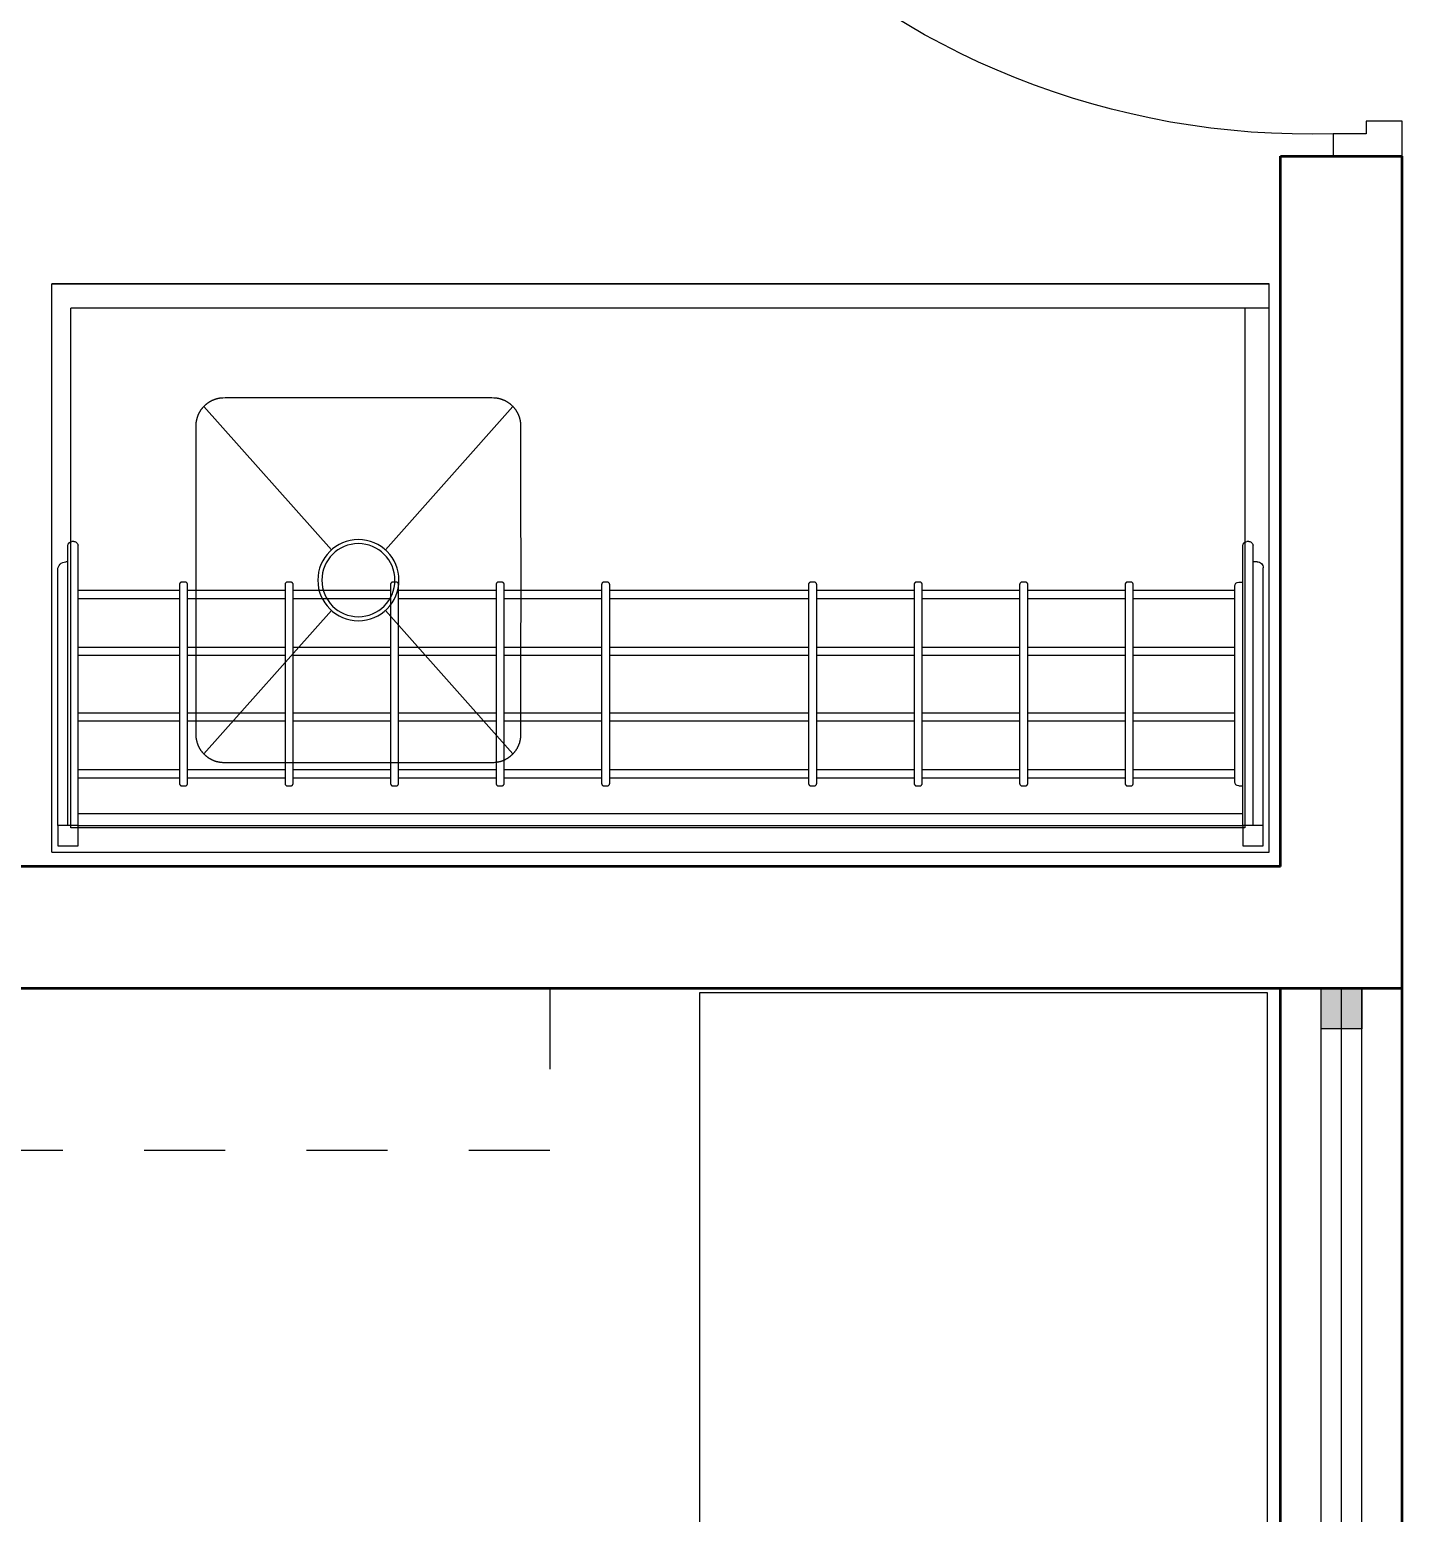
# Model space of a CAD drawing. Header units: millimetres. Extents: x 2523 to 2756, y 378 to 482.
# Drawn here: x 2586.985 to 2588.676, y 449.177 to 451.005 of the extents above; entities that cross this region are included whole.
import ezdxf

# ---------------------------------------------------------------- set-up
doc = ezdxf.new("R2010")
doc.units = ezdxf.units.MM
doc.linetypes.add('HIDDEN5', pattern=[0.07, 0.04, -0.03])
for name, color, linetype in [('CANCEL', 6, 'Continuous'), ('MOBILIARIO', 161, 'Continuous'), ('PUERTAS', 2, 'Continuous')]:
    doc.layers.add(name, color=color, linetype=linetype)
doc.layers.add('MOB', color=161, linetype='Continuous', lineweight=15)
doc.layers.add('MUROS', color=7, linetype='Continuous', lineweight=50)

# ---------------------------------------------------------------- blocks, each defined once
blk = doc.blocks.new('P110')
at = {"color": 2}
blk.add_lwpolyline([(0.0317, 1.0882), (0.0317, 0.0853), (0.0317, 1.0882), (0.0594, 1.0882), (0.0594, 0.0853), (0.0317, 0.0853)], close=True, dxfattribs=at)
for points in [[(0, 0.0161), (0, 0), (0.0432, 0), (0.0432, 0.0443), (0.0277, 0.0443), (0.0277, 0.0853), (0, 0.0853), (0, 0.0678)], [(1.1, 0.0161), (1.1, 0), (1.0568, 0), (1.0568, 0.0443), (1.0723, 0.0443), (1.0723, 0.0853), (1.1, 0.0853), (1.1, 0.0678)]]:
    blk.add_lwpolyline(points, dxfattribs=at)
at = {"color": 8}
blk.add_arc((0.0995, 0.1158), 0.9733, 358.2021, 92.3627, dxfattribs=at)
blk = doc.blocks.new('A$C0F074982')
for p, q in [((0, 0.35), (0, 0.375)), ((0, 0.375), (0.025, 0.375)), ((0.025, 0.375), (0.025, 0.35)), ((1.46, 0.35), (1.46, 0.375)), ((1.46, 0.375), (1.485, 0.375)), ((1.485, 0.375), (1.485, 0.35)), ((0, 0.35), (0, 0.035)), ((0.025, 0.35), (0, 0.35)), ((0.0125, 0.35), (0.0125, 0.005)), ((0.025, 0.35), (0.025, 0.005)), ((0.025, 0.35), (1.46, 0.35)), ((1.46, 0.35), (1.46, 0.005)), ((1.485, 0.35), (1.46, 0.35)), ((1.4725, 0.35), (1.4725, 0.005)), ((1.485, 0.35), (1.485, 0.0325)), ((0.025, 0.335), (1.46, 0.335)), ((0.15, 0.2983), (0.1501, 0.2986)), ((0.15, 0.298), (0.15, 0.2983)), ((0.15, 0.053), (0.15, 0.298)), ((0.1501, 0.2989), (0.1502, 0.2991)), ((0.1501, 0.2986), (0.1501, 0.2989)), ((0.1502, 0.2991), (0.1504, 0.2994)), ((0.1504, 0.2994), (0.1505, 0.2997)), ((0.1505, 0.2997), (0.1507, 0.2999)), ((0.1507, 0.2999), (0.1509, 0.3001)), ((0.1509, 0.3001), (0.1511, 0.3003)), ((0.1511, 0.3003), (0.1513, 0.3005)), ((0.1513, 0.3005), (0.1516, 0.3006)), ((0.1516, 0.3006), (0.1518, 0.3008)), ((0.1518, 0.3008), (0.1521, 0.3009)), ((0.1521, 0.3009), (0.1524, 0.3009)), ((0.1524, 0.3009), (0.1527, 0.301)), ((0.1527, 0.301), (0.153, 0.301)), ((0.153, 0.301), (0.153, 0.301)), ((0.153, 0.301), (0.157, 0.301)), ((0.157, 0.301), (0.1573, 0.301)), ((0.1573, 0.301), (0.1576, 0.3009)), ((0.1576, 0.3009), (0.1579, 0.3009)), ((0.1579, 0.3009), (0.1581, 0.3008)), ((0.1581, 0.3008), (0.1584, 0.3006)), ((0.1584, 0.3006), (0.1587, 0.3005)), ((0.1587, 0.3005), (0.1589, 0.3003)), ((0.1589, 0.3003), (0.1591, 0.3001)), ((0.1591, 0.3001), (0.1593, 0.2999)), ((0.1593, 0.2999), (0.1595, 0.2997)), ((0.1595, 0.2997), (0.1596, 0.2994)), ((0.1596, 0.2994), (0.1598, 0.2991)), ((0.1598, 0.2991), (0.1599, 0.2989)), ((0.1599, 0.2989), (0.1599, 0.2986)), ((0.1599, 0.2986), (0.16, 0.2983)), ((0.16, 0.2983), (0.16, 0.298)), ((0.16, 0.298), (0.16, 0.053)), ((0.28, 0.2983), (0.2801, 0.2986)), ((0.28, 0.298), (0.28, 0.2983)), ((0.28, 0.053), (0.28, 0.298)), ((0.2801, 0.2989), (0.2802, 0.2991)), ((0.2801, 0.2986), (0.2801, 0.2989)), ((0.2802, 0.2991), (0.2804, 0.2994)), ((0.2804, 0.2994), (0.2805, 0.2997)), ((0.2805, 0.2997), (0.2807, 0.2999)), ((0.2807, 0.2999), (0.2809, 0.3001)), ((0.2809, 0.3001), (0.2811, 0.3003)), ((0.2811, 0.3003), (0.2813, 0.3005)), ((0.2813, 0.3005), (0.2816, 0.3006)), ((0.2816, 0.3006), (0.2818, 0.3008)), ((0.2818, 0.3008), (0.2821, 0.3009)), ((0.2821, 0.3009), (0.2824, 0.3009)), ((0.2824, 0.3009), (0.2827, 0.301)), ((0.2827, 0.301), (0.283, 0.301)), ((0.283, 0.301), (0.283, 0.301)), ((0.283, 0.301), (0.287, 0.301)), ((0.287, 0.301), (0.2873, 0.301)), ((0.2873, 0.301), (0.2876, 0.3009)), ((0.2876, 0.3009), (0.2879, 0.3009)), ((0.2879, 0.3009), (0.2881, 0.3008)), ((0.2881, 0.3008), (0.2884, 0.3006)), ((0.2884, 0.3006), (0.2887, 0.3005)), ((0.2887, 0.3005), (0.2889, 0.3003)), ((0.2889, 0.3003), (0.2891, 0.3001)), ((0.2891, 0.3001), (0.2893, 0.2999)), ((0.2893, 0.2999), (0.2895, 0.2997)), ((0.2895, 0.2997), (0.2896, 0.2994)), ((0.2896, 0.2994), (0.2898, 0.2991)), ((0.2898, 0.2991), (0.2899, 0.2989)), ((0.2899, 0.2989), (0.2899, 0.2986)), ((0.2899, 0.2986), (0.29, 0.2983)), ((0.29, 0.2983), (0.29, 0.298)), ((0.29, 0.298), (0.29, 0.053)), ((0.41, 0.2983), (0.4101, 0.2986)), ((0.41, 0.298), (0.41, 0.2983)), ((0.41, 0.053), (0.41, 0.298)), ((0.4101, 0.2989), (0.4102, 0.2991)), ((0.4101, 0.2986), (0.4101, 0.2989)), ((0.4102, 0.2991), (0.4104, 0.2994)), ((0.4104, 0.2994), (0.4105, 0.2997)), ((0.4105, 0.2997), (0.4107, 0.2999)), ((0.4107, 0.2999), (0.4109, 0.3001)), ((0.4109, 0.3001), (0.4111, 0.3003)), ((0.4111, 0.3003), (0.4113, 0.3005)), ((0.4113, 0.3005), (0.4116, 0.3006)), ((0.4116, 0.3006), (0.4118, 0.3008)), ((0.4118, 0.3008), (0.4121, 0.3009)), ((0.4121, 0.3009), (0.4124, 0.3009)), ((0.4124, 0.3009), (0.4127, 0.301)), ((0.4127, 0.301), (0.413, 0.301)), ((0.413, 0.301), (0.413, 0.301)), ((0.413, 0.301), (0.417, 0.301)), ((0.417, 0.301), (0.4173, 0.301)), ((0.4173, 0.301), (0.4176, 0.3009)), ((0.4176, 0.3009), (0.4179, 0.3009)), ((0.4179, 0.3009), (0.4181, 0.3008)), ((0.4181, 0.3008), (0.4184, 0.3006)), ((0.4184, 0.3006), (0.4187, 0.3005)), ((0.4187, 0.3005), (0.4189, 0.3003)), ((0.4189, 0.3003), (0.4191, 0.3001)), ((0.4191, 0.3001), (0.4193, 0.2999)), ((0.4193, 0.2999), (0.4195, 0.2997)), ((0.4195, 0.2997), (0.4196, 0.2994)), ((0.4196, 0.2994), (0.4198, 0.2991)), ((0.4198, 0.2991), (0.4199, 0.2989)), ((0.4199, 0.2989), (0.4199, 0.2986)), ((0.4199, 0.2986), (0.42, 0.2983)), ((0.42, 0.2983), (0.42, 0.298)), ((0.42, 0.298), (0.42, 0.053)), ((0.54, 0.2983), (0.5401, 0.2986)), ((0.54, 0.298), (0.54, 0.2983)), ((0.54, 0.053), (0.54, 0.298)), ((0.5401, 0.2989), (0.5402, 0.2991)), ((0.5401, 0.2986), (0.5401, 0.2989)), ((0.5402, 0.2991), (0.5404, 0.2994)), ((0.5404, 0.2994), (0.5405, 0.2997)), ((0.5405, 0.2997), (0.5407, 0.2999)), ((0.5407, 0.2999), (0.5409, 0.3001)), ((0.5409, 0.3001), (0.5411, 0.3003)), ((0.5411, 0.3003), (0.5413, 0.3005)), ((0.5413, 0.3005), (0.5416, 0.3006)), ((0.5416, 0.3006), (0.5418, 0.3008)), ((0.5418, 0.3008), (0.5421, 0.3009)), ((0.5421, 0.3009), (0.5424, 0.3009)), ((0.5424, 0.3009), (0.5427, 0.301)), ((0.5427, 0.301), (0.543, 0.301)), ((0.543, 0.301), (0.543, 0.301)), ((0.543, 0.301), (0.547, 0.301)), ((0.547, 0.301), (0.5473, 0.301)), ((0.5473, 0.301), (0.5476, 0.3009)), ((0.5476, 0.3009), (0.5479, 0.3009)), ((0.5479, 0.3009), (0.5481, 0.3008)), ((0.5481, 0.3008), (0.5484, 0.3006)), ((0.5484, 0.3006), (0.5487, 0.3005)), ((0.5487, 0.3005), (0.5489, 0.3003)), ((0.5489, 0.3003), (0.5491, 0.3001)), ((0.5491, 0.3001), (0.5493, 0.2999)), ((0.5493, 0.2999), (0.5495, 0.2997)), ((0.5495, 0.2997), (0.5496, 0.2994)), ((0.5496, 0.2994), (0.5498, 0.2991)), ((0.5498, 0.2991), (0.5499, 0.2989)), ((0.5499, 0.2989), (0.5499, 0.2986)), ((0.5499, 0.2986), (0.55, 0.2983)), ((0.55, 0.2983), (0.55, 0.298)), ((0.55, 0.298), (0.55, 0.053)), ((0.67, 0.2983), (0.6701, 0.2986)), ((0.67, 0.298), (0.67, 0.2983)), ((0.67, 0.053), (0.67, 0.298)), ((0.6701, 0.2989), (0.6702, 0.2991)), ((0.6701, 0.2986), (0.6701, 0.2989)), ((0.6702, 0.2991), (0.6704, 0.2994)), ((0.6704, 0.2994), (0.6705, 0.2997)), ((0.6705, 0.2997), (0.6707, 0.2999)), ((0.6707, 0.2999), (0.6709, 0.3001)), ((0.6709, 0.3001), (0.6711, 0.3003)), ((0.6711, 0.3003), (0.6713, 0.3005)), ((0.6713, 0.3005), (0.6716, 0.3006)), ((0.6716, 0.3006), (0.6718, 0.3008)), ((0.6718, 0.3008), (0.6721, 0.3009)), ((0.6721, 0.3009), (0.6724, 0.3009)), ((0.6724, 0.3009), (0.6727, 0.301)), ((0.6727, 0.301), (0.673, 0.301)), ((0.673, 0.301), (0.673, 0.301)), ((0.673, 0.301), (0.677, 0.301)), ((0.677, 0.301), (0.6773, 0.301)), ((0.6773, 0.301), (0.6776, 0.3009)), ((0.6776, 0.3009), (0.6779, 0.3009)), ((0.6779, 0.3009), (0.6781, 0.3008)), ((0.6781, 0.3008), (0.6784, 0.3006)), ((0.6784, 0.3006), (0.6787, 0.3005)), ((0.6787, 0.3005), (0.6789, 0.3003)), ((0.6789, 0.3003), (0.6791, 0.3001)), ((0.6791, 0.3001), (0.6793, 0.2999)), ((0.6793, 0.2999), (0.6795, 0.2997)), ((0.6795, 0.2997), (0.6796, 0.2994)), ((0.6796, 0.2994), (0.6798, 0.2991)), ((0.6798, 0.2991), (0.6799, 0.2989)), ((0.6799, 0.2989), (0.6799, 0.2986)), ((0.6799, 0.2986), (0.68, 0.2983)), ((0.68, 0.2983), (0.68, 0.298)), ((0.68, 0.298), (0.68, 0.053)), ((0.925, 0.2983), (0.9251, 0.2986)), ((0.925, 0.298), (0.925, 0.2983)), ((0.925, 0.053), (0.925, 0.298)), ((0.9251, 0.2989), (0.9252, 0.2991)), ((0.9251, 0.2986), (0.9251, 0.2989)), ((0.9252, 0.2991), (0.9254, 0.2994)), ((0.9254, 0.2994), (0.9255, 0.2997)), ((0.9255, 0.2997), (0.9257, 0.2999)), ((0.9257, 0.2999), (0.9259, 0.3001)), ((0.9259, 0.3001), (0.9261, 0.3003)), ((0.9261, 0.3003), (0.9263, 0.3005)), ((0.9263, 0.3005), (0.9266, 0.3006)), ((0.9266, 0.3006), (0.9268, 0.3008)), ((0.9268, 0.3008), (0.9271, 0.3009)), ((0.9271, 0.3009), (0.9274, 0.3009)), ((0.9274, 0.3009), (0.9277, 0.301)), ((0.9277, 0.301), (0.928, 0.301)), ((0.928, 0.301), (0.928, 0.301)), ((0.928, 0.301), (0.932, 0.301)), ((0.932, 0.301), (0.9323, 0.301)), ((0.9323, 0.301), (0.9326, 0.3009)), ((0.9326, 0.3009), (0.9329, 0.3009)), ((0.9329, 0.3009), (0.9331, 0.3008)), ((0.9331, 0.3008), (0.9334, 0.3006)), ((0.9334, 0.3006), (0.9337, 0.3005)), ((0.9337, 0.3005), (0.9339, 0.3003)), ((0.9339, 0.3003), (0.9341, 0.3001)), ((0.9341, 0.3001), (0.9343, 0.2999)), ((0.9343, 0.2999), (0.9345, 0.2997)), ((0.9345, 0.2997), (0.9346, 0.2994)), ((0.9346, 0.2994), (0.9348, 0.2991)), ((0.9348, 0.2991), (0.9349, 0.2989)), ((0.9349, 0.2989), (0.9349, 0.2986)), ((0.9349, 0.2986), (0.935, 0.2983)), ((0.935, 0.2983), (0.935, 0.298)), ((0.935, 0.298), (0.935, 0.053)), ((1.055, 0.2983), (1.0551, 0.2986)), ((1.055, 0.298), (1.055, 0.2983)), ((1.055, 0.053), (1.055, 0.298)), ((1.0551, 0.2989), (1.0552, 0.2991)), ((1.0551, 0.2986), (1.0551, 0.2989)), ((1.0552, 0.2991), (1.0554, 0.2994)), ((1.0554, 0.2994), (1.0555, 0.2997)), ((1.0555, 0.2997), (1.0557, 0.2999)), ((1.0557, 0.2999), (1.0559, 0.3001)), ((1.0559, 0.3001), (1.0561, 0.3003)), ((1.0561, 0.3003), (1.0563, 0.3005)), ((1.0563, 0.3005), (1.0566, 0.3006)), ((1.0566, 0.3006), (1.0568, 0.3008)), ((1.0568, 0.3008), (1.0571, 0.3009)), ((1.0571, 0.3009), (1.0574, 0.3009)), ((1.0574, 0.3009), (1.0577, 0.301)), ((1.0577, 0.301), (1.058, 0.301)), ((1.058, 0.301), (1.058, 0.301)), ((1.058, 0.301), (1.062, 0.301)), ((1.062, 0.301), (1.0623, 0.301)), ((1.0623, 0.301), (1.0626, 0.3009)), ((1.0626, 0.3009), (1.0629, 0.3009)), ((1.0629, 0.3009), (1.0631, 0.3008)), ((1.0631, 0.3008), (1.0634, 0.3006)), ((1.0634, 0.3006), (1.0637, 0.3005)), ((1.0637, 0.3005), (1.0639, 0.3003)), ((1.0639, 0.3003), (1.0641, 0.3001)), ((1.0641, 0.3001), (1.0643, 0.2999)), ((1.0643, 0.2999), (1.0645, 0.2997)), ((1.0645, 0.2997), (1.0646, 0.2994)), ((1.0646, 0.2994), (1.0648, 0.2991)), ((1.0648, 0.2991), (1.0649, 0.2989)), ((1.0649, 0.2989), (1.0649, 0.2986)), ((1.0649, 0.2986), (1.065, 0.2983)), ((1.065, 0.2983), (1.065, 0.298)), ((1.065, 0.298), (1.065, 0.053)), ((1.185, 0.2983), (1.1851, 0.2986)), ((1.185, 0.298), (1.185, 0.2983)), ((1.185, 0.053), (1.185, 0.298)), ((1.1851, 0.2989), (1.1852, 0.2991)), ((1.1851, 0.2986), (1.1851, 0.2989)), ((1.1852, 0.2991), (1.1854, 0.2994)), ((1.1854, 0.2994), (1.1855, 0.2997)), ((1.1855, 0.2997), (1.1857, 0.2999)), ((1.1857, 0.2999), (1.1859, 0.3001)), ((1.1859, 0.3001), (1.1861, 0.3003)), ((1.1861, 0.3003), (1.1863, 0.3005)), ((1.1863, 0.3005), (1.1866, 0.3006)), ((1.1866, 0.3006), (1.1868, 0.3008)), ((1.1868, 0.3008), (1.1871, 0.3009)), ((1.1871, 0.3009), (1.1874, 0.3009)), ((1.1874, 0.3009), (1.1877, 0.301)), ((1.1877, 0.301), (1.188, 0.301)), ((1.188, 0.301), (1.188, 0.301)), ((1.188, 0.301), (1.192, 0.301)), ((1.192, 0.301), (1.1923, 0.301)), ((1.1923, 0.301), (1.1926, 0.3009)), ((1.1926, 0.3009), (1.1929, 0.3009)), ((1.1929, 0.3009), (1.1931, 0.3008)), ((1.1931, 0.3008), (1.1934, 0.3006)), ((1.1934, 0.3006), (1.1937, 0.3005)), ((1.1937, 0.3005), (1.1939, 0.3003)), ((1.1939, 0.3003), (1.1941, 0.3001)), ((1.1941, 0.3001), (1.1943, 0.2999)), ((1.1943, 0.2999), (1.1945, 0.2997)), ((1.1945, 0.2997), (1.1946, 0.2994)), ((1.1946, 0.2994), (1.1948, 0.2991)), ((1.1948, 0.2991), (1.1949, 0.2989)), ((1.1949, 0.2989), (1.1949, 0.2986)), ((1.1949, 0.2986), (1.195, 0.2983)), ((1.195, 0.2983), (1.195, 0.298)), ((1.195, 0.298), (1.195, 0.053)), ((1.315, 0.2983), (1.3151, 0.2986)), ((1.315, 0.298), (1.315, 0.2983)), ((1.315, 0.053), (1.315, 0.298)), ((1.3151, 0.2989), (1.3152, 0.2991)), ((1.3151, 0.2986), (1.3151, 0.2989)), ((1.3152, 0.2991), (1.3154, 0.2994)), ((1.3154, 0.2994), (1.3155, 0.2997)), ((1.3155, 0.2997), (1.3157, 0.2999)), ((1.3157, 0.2999), (1.3159, 0.3001)), ((1.3159, 0.3001), (1.3161, 0.3003)), ((1.3161, 0.3003), (1.3163, 0.3005)), ((1.3163, 0.3005), (1.3166, 0.3006)), ((1.3166, 0.3006), (1.3168, 0.3008)), ((1.3168, 0.3008), (1.3171, 0.3009)), ((1.3171, 0.3009), (1.3174, 0.3009)), ((1.3174, 0.3009), (1.3177, 0.301)), ((1.3177, 0.301), (1.318, 0.301)), ((1.318, 0.301), (1.322, 0.301)), ((1.318, 0.301), (1.318, 0.301)), ((1.318, 0.301), (1.318, 0.301)), ((1.322, 0.301), (1.3223, 0.301)), ((1.3223, 0.301), (1.3226, 0.3009)), ((1.3226, 0.3009), (1.3229, 0.3009)), ((1.3229, 0.3009), (1.3231, 0.3008)), ((1.3231, 0.3008), (1.3234, 0.3006)), ((1.3234, 0.3006), (1.3237, 0.3005)), ((1.3237, 0.3005), (1.3239, 0.3003)), ((1.3239, 0.3003), (1.3241, 0.3001)), ((1.3241, 0.3001), (1.3243, 0.2999)), ((1.3243, 0.2999), (1.3245, 0.2997)), ((1.3245, 0.2997), (1.3246, 0.2994)), ((1.3246, 0.2994), (1.3248, 0.2991)), ((1.3248, 0.2991), (1.3249, 0.2989)), ((1.3249, 0.2989), (1.3249, 0.2986)), ((1.3249, 0.2986), (1.325, 0.2983)), ((1.325, 0.2983), (1.325, 0.298)), ((1.325, 0.298), (1.325, 0.053)), ((1.45, 0.296), (1.45, 0.055)), ((1.455, 0.301), (1.46, 0.301)), ((0.025, 0.291), (0.15, 0.291)), ((0.025, 0.281), (0.15, 0.281)), ((0.16, 0.291), (0.28, 0.291)), ((0.16, 0.281), (0.28, 0.281)), ((0.29, 0.291), (0.41, 0.291)), ((0.29, 0.281), (0.41, 0.281)), ((0.42, 0.291), (0.54, 0.291)), ((0.42, 0.281), (0.54, 0.281)), ((0.55, 0.291), (0.67, 0.291)), ((0.55, 0.281), (0.67, 0.281)), ((0.68, 0.291), (0.925, 0.291)), ((0.68, 0.281), (0.925, 0.281)), ((0.935, 0.291), (1.055, 0.291)), ((0.935, 0.281), (1.055, 0.281)), ((1.065, 0.291), (1.185, 0.291)), ((1.065, 0.281), (1.185, 0.281)), ((1.195, 0.291), (1.315, 0.291)), ((1.195, 0.281), (1.315, 0.281)), ((1.325, 0.291), (1.45, 0.291)), ((1.325, 0.281), (1.45, 0.281)), ((0.025, 0.221), (0.15, 0.221)), ((0.16, 0.221), (0.28, 0.221)), ((0.29, 0.221), (0.41, 0.221)), ((0.42, 0.221), (0.54, 0.221)), ((0.55, 0.221), (0.67, 0.221)), ((0.68, 0.221), (0.925, 0.221)), ((0.935, 0.221), (1.055, 0.221)), ((1.065, 0.221), (1.185, 0.221)), ((1.195, 0.221), (1.315, 0.221)), ((1.325, 0.221), (1.45, 0.221)), ((0.025, 0.211), (0.15, 0.211)), ((0.16, 0.211), (0.28, 0.211)), ((0.29, 0.211), (0.41, 0.211)), ((0.42, 0.211), (0.54, 0.211)), ((0.55, 0.211), (0.67, 0.211)), ((0.68, 0.211), (0.925, 0.211)), ((0.935, 0.211), (1.055, 0.211)), ((1.065, 0.211), (1.185, 0.211)), ((1.195, 0.211), (1.315, 0.211)), ((1.325, 0.211), (1.45, 0.211)), ((0.025, 0.14), (0.15, 0.14)), ((0.025, 0.13), (0.15, 0.13)), ((0.16, 0.14), (0.28, 0.14)), ((0.16, 0.13), (0.28, 0.13)), ((0.29, 0.14), (0.41, 0.14)), ((0.29, 0.13), (0.41, 0.13)), ((0.42, 0.14), (0.54, 0.14)), ((0.42, 0.13), (0.54, 0.13)), ((0.55, 0.14), (0.67, 0.14)), ((0.55, 0.13), (0.67, 0.13)), ((0.68, 0.14), (0.925, 0.14)), ((0.68, 0.13), (0.925, 0.13)), ((0.935, 0.14), (1.055, 0.14)), ((0.935, 0.13), (1.055, 0.13)), ((1.065, 0.14), (1.185, 0.14)), ((1.065, 0.13), (1.185, 0.13)), ((1.195, 0.14), (1.315, 0.14)), ((1.195, 0.13), (1.315, 0.13)), ((1.325, 0.14), (1.45, 0.14)), ((1.325, 0.13), (1.45, 0.13)), ((0.025, 0.07), (0.15, 0.07)), ((0.025, 0.06), (0.15, 0.06)), ((0.16, 0.07), (0.28, 0.07)), ((0.16, 0.06), (0.28, 0.06)), ((0.29, 0.07), (0.41, 0.07)), ((0.29, 0.06), (0.41, 0.06)), ((0.42, 0.07), (0.54, 0.07)), ((0.42, 0.06), (0.54, 0.06)), ((0.55, 0.07), (0.67, 0.07)), ((0.55, 0.06), (0.67, 0.06)), ((0.68, 0.07), (0.925, 0.07)), ((0.68, 0.06), (0.925, 0.06)), ((0.935, 0.07), (1.055, 0.07)), ((0.935, 0.06), (1.055, 0.06)), ((1.065, 0.07), (1.185, 0.07)), ((1.065, 0.06), (1.185, 0.06)), ((1.195, 0.07), (1.315, 0.07)), ((1.195, 0.06), (1.315, 0.06)), ((1.325, 0.07), (1.45, 0.07)), ((1.325, 0.06), (1.45, 0.06)), ((0.15, 0.0527), (0.15, 0.053)), ((0.15, 0.053), (0.15, 0.053)), ((0.1501, 0.0524), (0.15, 0.0527)), ((0.1501, 0.0521), (0.1501, 0.0524)), ((0.1502, 0.0518), (0.1501, 0.0521)), ((0.1504, 0.0516), (0.1502, 0.0518)), ((0.1505, 0.0513), (0.1504, 0.0516)), ((0.1507, 0.0511), (0.1505, 0.0513)), ((0.1509, 0.0509), (0.1507, 0.0511)), ((0.1511, 0.0507), (0.1509, 0.0509)), ((0.1513, 0.0505), (0.1511, 0.0507)), ((0.1516, 0.0504), (0.1513, 0.0505)), ((0.1518, 0.0502), (0.1516, 0.0504)), ((0.1521, 0.0501), (0.1518, 0.0502)), ((0.1524, 0.0501), (0.1521, 0.0501)), ((0.1527, 0.05), (0.1524, 0.0501)), ((0.153, 0.05), (0.1527, 0.05)), ((0.157, 0.05), (0.153, 0.05)), ((0.153, 0.05), (0.153, 0.05)), ((0.1573, 0.05), (0.157, 0.05)), ((0.157, 0.05), (0.157, 0.05)), ((0.1576, 0.0501), (0.1573, 0.05)), ((0.1579, 0.0501), (0.1576, 0.0501)), ((0.1581, 0.0502), (0.1579, 0.0501)), ((0.1584, 0.0504), (0.1581, 0.0502)), ((0.1587, 0.0505), (0.1584, 0.0504)), ((0.1589, 0.0507), (0.1587, 0.0505)), ((0.1591, 0.0509), (0.1589, 0.0507)), ((0.1593, 0.0511), (0.1591, 0.0509)), ((0.1595, 0.0513), (0.1593, 0.0511)), ((0.1596, 0.0516), (0.1595, 0.0513)), ((0.1598, 0.0518), (0.1596, 0.0516)), ((0.1599, 0.0521), (0.1598, 0.0518)), ((0.16, 0.0527), (0.1599, 0.0524)), ((0.1599, 0.0524), (0.1599, 0.0521)), ((0.16, 0.053), (0.16, 0.053)), ((0.16, 0.053), (0.16, 0.0527)), ((0.28, 0.0527), (0.28, 0.053)), ((0.28, 0.053), (0.28, 0.053)), ((0.2801, 0.0524), (0.28, 0.0527)), ((0.2801, 0.0521), (0.2801, 0.0524)), ((0.2802, 0.0518), (0.2801, 0.0521)), ((0.2804, 0.0516), (0.2802, 0.0518)), ((0.2805, 0.0513), (0.2804, 0.0516)), ((0.2807, 0.0511), (0.2805, 0.0513)), ((0.2809, 0.0509), (0.2807, 0.0511)), ((0.2811, 0.0507), (0.2809, 0.0509)), ((0.2813, 0.0505), (0.2811, 0.0507)), ((0.2816, 0.0504), (0.2813, 0.0505)), ((0.2818, 0.0502), (0.2816, 0.0504)), ((0.2821, 0.0501), (0.2818, 0.0502)), ((0.2824, 0.0501), (0.2821, 0.0501)), ((0.2827, 0.05), (0.2824, 0.0501)), ((0.283, 0.05), (0.2827, 0.05)), ((0.287, 0.05), (0.283, 0.05)), ((0.283, 0.05), (0.283, 0.05)), ((0.2873, 0.05), (0.287, 0.05)), ((0.287, 0.05), (0.287, 0.05)), ((0.2876, 0.0501), (0.2873, 0.05)), ((0.2879, 0.0501), (0.2876, 0.0501)), ((0.2881, 0.0502), (0.2879, 0.0501)), ((0.2884, 0.0504), (0.2881, 0.0502)), ((0.2887, 0.0505), (0.2884, 0.0504)), ((0.2889, 0.0507), (0.2887, 0.0505)), ((0.2891, 0.0509), (0.2889, 0.0507)), ((0.2893, 0.0511), (0.2891, 0.0509)), ((0.2895, 0.0513), (0.2893, 0.0511)), ((0.2896, 0.0516), (0.2895, 0.0513)), ((0.2898, 0.0518), (0.2896, 0.0516)), ((0.2899, 0.0521), (0.2898, 0.0518)), ((0.29, 0.0527), (0.2899, 0.0524)), ((0.2899, 0.0524), (0.2899, 0.0521)), ((0.29, 0.053), (0.29, 0.053)), ((0.29, 0.053), (0.29, 0.0527)), ((0.41, 0.0527), (0.41, 0.053)), ((0.41, 0.053), (0.41, 0.053)), ((0.4101, 0.0524), (0.41, 0.0527)), ((0.4101, 0.0521), (0.4101, 0.0524)), ((0.4102, 0.0518), (0.4101, 0.0521)), ((0.4104, 0.0516), (0.4102, 0.0518)), ((0.4105, 0.0513), (0.4104, 0.0516)), ((0.4107, 0.0511), (0.4105, 0.0513)), ((0.4109, 0.0509), (0.4107, 0.0511)), ((0.4111, 0.0507), (0.4109, 0.0509)), ((0.4113, 0.0505), (0.4111, 0.0507)), ((0.4116, 0.0504), (0.4113, 0.0505)), ((0.4118, 0.0502), (0.4116, 0.0504)), ((0.4121, 0.0501), (0.4118, 0.0502)), ((0.4124, 0.0501), (0.4121, 0.0501)), ((0.4127, 0.05), (0.4124, 0.0501)), ((0.413, 0.05), (0.4127, 0.05)), ((0.417, 0.05), (0.413, 0.05)), ((0.413, 0.05), (0.413, 0.05)), ((0.4173, 0.05), (0.417, 0.05)), ((0.417, 0.05), (0.417, 0.05)), ((0.4176, 0.0501), (0.4173, 0.05)), ((0.4179, 0.0501), (0.4176, 0.0501)), ((0.4181, 0.0502), (0.4179, 0.0501)), ((0.4184, 0.0504), (0.4181, 0.0502)), ((0.4187, 0.0505), (0.4184, 0.0504)), ((0.4189, 0.0507), (0.4187, 0.0505)), ((0.4191, 0.0509), (0.4189, 0.0507)), ((0.4193, 0.0511), (0.4191, 0.0509)), ((0.4195, 0.0513), (0.4193, 0.0511)), ((0.4196, 0.0516), (0.4195, 0.0513)), ((0.4198, 0.0518), (0.4196, 0.0516)), ((0.4199, 0.0521), (0.4198, 0.0518)), ((0.42, 0.0527), (0.4199, 0.0524)), ((0.4199, 0.0524), (0.4199, 0.0521)), ((0.42, 0.053), (0.42, 0.053)), ((0.42, 0.053), (0.42, 0.0527)), ((0.54, 0.0527), (0.54, 0.053)), ((0.54, 0.053), (0.54, 0.053)), ((0.5401, 0.0524), (0.54, 0.0527)), ((0.5401, 0.0521), (0.5401, 0.0524)), ((0.5402, 0.0518), (0.5401, 0.0521)), ((0.5404, 0.0516), (0.5402, 0.0518)), ((0.5405, 0.0513), (0.5404, 0.0516)), ((0.5407, 0.0511), (0.5405, 0.0513)), ((0.5409, 0.0509), (0.5407, 0.0511)), ((0.5411, 0.0507), (0.5409, 0.0509)), ((0.5413, 0.0505), (0.5411, 0.0507)), ((0.5416, 0.0504), (0.5413, 0.0505)), ((0.5418, 0.0502), (0.5416, 0.0504)), ((0.5421, 0.0501), (0.5418, 0.0502)), ((0.5424, 0.0501), (0.5421, 0.0501)), ((0.5427, 0.05), (0.5424, 0.0501)), ((0.543, 0.05), (0.5427, 0.05)), ((0.547, 0.05), (0.543, 0.05)), ((0.543, 0.05), (0.543, 0.05)), ((0.5473, 0.05), (0.547, 0.05)), ((0.547, 0.05), (0.547, 0.05)), ((0.5476, 0.0501), (0.5473, 0.05)), ((0.5479, 0.0501), (0.5476, 0.0501)), ((0.5481, 0.0502), (0.5479, 0.0501)), ((0.5484, 0.0504), (0.5481, 0.0502)), ((0.5487, 0.0505), (0.5484, 0.0504)), ((0.5489, 0.0507), (0.5487, 0.0505)), ((0.5491, 0.0509), (0.5489, 0.0507)), ((0.5493, 0.0511), (0.5491, 0.0509)), ((0.5495, 0.0513), (0.5493, 0.0511)), ((0.5496, 0.0516), (0.5495, 0.0513)), ((0.5498, 0.0518), (0.5496, 0.0516)), ((0.5499, 0.0521), (0.5498, 0.0518)), ((0.55, 0.0527), (0.5499, 0.0524)), ((0.5499, 0.0524), (0.5499, 0.0521)), ((0.55, 0.053), (0.55, 0.053)), ((0.55, 0.053), (0.55, 0.0527)), ((0.67, 0.0527), (0.67, 0.053)), ((0.67, 0.053), (0.67, 0.053)), ((0.6701, 0.0524), (0.67, 0.0527)), ((0.6701, 0.0521), (0.6701, 0.0524)), ((0.6702, 0.0518), (0.6701, 0.0521)), ((0.6704, 0.0516), (0.6702, 0.0518)), ((0.6705, 0.0513), (0.6704, 0.0516)), ((0.6707, 0.0511), (0.6705, 0.0513)), ((0.6709, 0.0509), (0.6707, 0.0511)), ((0.6711, 0.0507), (0.6709, 0.0509)), ((0.6713, 0.0505), (0.6711, 0.0507)), ((0.6716, 0.0504), (0.6713, 0.0505)), ((0.6718, 0.0502), (0.6716, 0.0504)), ((0.6721, 0.0501), (0.6718, 0.0502)), ((0.6724, 0.0501), (0.6721, 0.0501)), ((0.6727, 0.05), (0.6724, 0.0501)), ((0.673, 0.05), (0.6727, 0.05)), ((0.677, 0.05), (0.673, 0.05)), ((0.673, 0.05), (0.673, 0.05)), ((0.6773, 0.05), (0.677, 0.05)), ((0.677, 0.05), (0.677, 0.05)), ((0.6776, 0.0501), (0.6773, 0.05)), ((0.6779, 0.0501), (0.6776, 0.0501)), ((0.6781, 0.0502), (0.6779, 0.0501)), ((0.6784, 0.0504), (0.6781, 0.0502)), ((0.6787, 0.0505), (0.6784, 0.0504)), ((0.6789, 0.0507), (0.6787, 0.0505)), ((0.6791, 0.0509), (0.6789, 0.0507)), ((0.6793, 0.0511), (0.6791, 0.0509)), ((0.6795, 0.0513), (0.6793, 0.0511)), ((0.6796, 0.0516), (0.6795, 0.0513)), ((0.6798, 0.0518), (0.6796, 0.0516)), ((0.6799, 0.0521), (0.6798, 0.0518)), ((0.68, 0.0527), (0.6799, 0.0524)), ((0.6799, 0.0524), (0.6799, 0.0521)), ((0.68, 0.053), (0.68, 0.053)), ((0.68, 0.053), (0.68, 0.0527)), ((0.925, 0.0527), (0.925, 0.053)), ((0.925, 0.053), (0.925, 0.053)), ((0.9251, 0.0524), (0.925, 0.0527)), ((0.9251, 0.0521), (0.9251, 0.0524)), ((0.9252, 0.0518), (0.9251, 0.0521)), ((0.9254, 0.0516), (0.9252, 0.0518)), ((0.9255, 0.0513), (0.9254, 0.0516)), ((0.9257, 0.0511), (0.9255, 0.0513)), ((0.9259, 0.0509), (0.9257, 0.0511)), ((0.9261, 0.0507), (0.9259, 0.0509)), ((0.9263, 0.0505), (0.9261, 0.0507)), ((0.9266, 0.0504), (0.9263, 0.0505)), ((0.9268, 0.0502), (0.9266, 0.0504)), ((0.9271, 0.0501), (0.9268, 0.0502)), ((0.9274, 0.0501), (0.9271, 0.0501)), ((0.9277, 0.05), (0.9274, 0.0501)), ((0.928, 0.05), (0.9277, 0.05)), ((0.932, 0.05), (0.928, 0.05)), ((0.928, 0.05), (0.928, 0.05)), ((0.9323, 0.05), (0.932, 0.05)), ((0.932, 0.05), (0.932, 0.05)), ((0.9326, 0.0501), (0.9323, 0.05)), ((0.9329, 0.0501), (0.9326, 0.0501)), ((0.9331, 0.0502), (0.9329, 0.0501)), ((0.9334, 0.0504), (0.9331, 0.0502)), ((0.9337, 0.0505), (0.9334, 0.0504)), ((0.9339, 0.0507), (0.9337, 0.0505)), ((0.9341, 0.0509), (0.9339, 0.0507)), ((0.9343, 0.0511), (0.9341, 0.0509)), ((0.9345, 0.0513), (0.9343, 0.0511)), ((0.9346, 0.0516), (0.9345, 0.0513)), ((0.9348, 0.0518), (0.9346, 0.0516)), ((0.9349, 0.0521), (0.9348, 0.0518)), ((0.935, 0.0527), (0.9349, 0.0524)), ((0.9349, 0.0524), (0.9349, 0.0521)), ((0.935, 0.053), (0.935, 0.053)), ((0.935, 0.053), (0.935, 0.0527)), ((1.055, 0.0527), (1.055, 0.053)), ((1.055, 0.053), (1.055, 0.053)), ((1.0551, 0.0524), (1.055, 0.0527)), ((1.0551, 0.0521), (1.0551, 0.0524)), ((1.0552, 0.0518), (1.0551, 0.0521)), ((1.0554, 0.0516), (1.0552, 0.0518)), ((1.0555, 0.0513), (1.0554, 0.0516)), ((1.0557, 0.0511), (1.0555, 0.0513)), ((1.0559, 0.0509), (1.0557, 0.0511)), ((1.0561, 0.0507), (1.0559, 0.0509)), ((1.0563, 0.0505), (1.0561, 0.0507)), ((1.0566, 0.0504), (1.0563, 0.0505)), ((1.0568, 0.0502), (1.0566, 0.0504)), ((1.0571, 0.0501), (1.0568, 0.0502)), ((1.0574, 0.0501), (1.0571, 0.0501)), ((1.0577, 0.05), (1.0574, 0.0501)), ((1.058, 0.05), (1.0577, 0.05)), ((1.062, 0.05), (1.058, 0.05)), ((1.058, 0.05), (1.058, 0.05)), ((1.0623, 0.05), (1.062, 0.05)), ((1.062, 0.05), (1.062, 0.05)), ((1.0626, 0.0501), (1.0623, 0.05)), ((1.0629, 0.0501), (1.0626, 0.0501)), ((1.0631, 0.0502), (1.0629, 0.0501)), ((1.0634, 0.0504), (1.0631, 0.0502)), ((1.0637, 0.0505), (1.0634, 0.0504)), ((1.0639, 0.0507), (1.0637, 0.0505)), ((1.0641, 0.0509), (1.0639, 0.0507)), ((1.0643, 0.0511), (1.0641, 0.0509)), ((1.0645, 0.0513), (1.0643, 0.0511)), ((1.0646, 0.0516), (1.0645, 0.0513)), ((1.0648, 0.0518), (1.0646, 0.0516)), ((1.0649, 0.0521), (1.0648, 0.0518)), ((1.065, 0.0527), (1.0649, 0.0524)), ((1.0649, 0.0524), (1.0649, 0.0521)), ((1.065, 0.053), (1.065, 0.053)), ((1.065, 0.053), (1.065, 0.0527)), ((1.185, 0.0527), (1.185, 0.053)), ((1.185, 0.053), (1.185, 0.053)), ((1.1851, 0.0524), (1.185, 0.0527)), ((1.1851, 0.0521), (1.1851, 0.0524)), ((1.1852, 0.0518), (1.1851, 0.0521)), ((1.1854, 0.0516), (1.1852, 0.0518)), ((1.1855, 0.0513), (1.1854, 0.0516)), ((1.1857, 0.0511), (1.1855, 0.0513)), ((1.1859, 0.0509), (1.1857, 0.0511)), ((1.1861, 0.0507), (1.1859, 0.0509)), ((1.1863, 0.0505), (1.1861, 0.0507)), ((1.1866, 0.0504), (1.1863, 0.0505)), ((1.1868, 0.0502), (1.1866, 0.0504)), ((1.1871, 0.0501), (1.1868, 0.0502)), ((1.1874, 0.0501), (1.1871, 0.0501)), ((1.1877, 0.05), (1.1874, 0.0501)), ((1.188, 0.05), (1.1877, 0.05)), ((1.192, 0.05), (1.188, 0.05)), ((1.188, 0.05), (1.188, 0.05)), ((1.1923, 0.05), (1.192, 0.05)), ((1.192, 0.05), (1.192, 0.05)), ((1.1926, 0.0501), (1.1923, 0.05)), ((1.1929, 0.0501), (1.1926, 0.0501)), ((1.1931, 0.0502), (1.1929, 0.0501)), ((1.1934, 0.0504), (1.1931, 0.0502)), ((1.1937, 0.0505), (1.1934, 0.0504)), ((1.1939, 0.0507), (1.1937, 0.0505)), ((1.1941, 0.0509), (1.1939, 0.0507)), ((1.1943, 0.0511), (1.1941, 0.0509)), ((1.1945, 0.0513), (1.1943, 0.0511)), ((1.1946, 0.0516), (1.1945, 0.0513)), ((1.1948, 0.0518), (1.1946, 0.0516)), ((1.1949, 0.0521), (1.1948, 0.0518)), ((1.195, 0.0527), (1.1949, 0.0524)), ((1.1949, 0.0524), (1.1949, 0.0521)), ((1.195, 0.053), (1.195, 0.053)), ((1.195, 0.053), (1.195, 0.0527)), ((1.315, 0.0527), (1.315, 0.053)), ((1.315, 0.053), (1.315, 0.053)), ((1.3151, 0.0524), (1.315, 0.0527)), ((1.3151, 0.0521), (1.3151, 0.0524)), ((1.3152, 0.0518), (1.3151, 0.0521)), ((1.3154, 0.0516), (1.3152, 0.0518)), ((1.3155, 0.0513), (1.3154, 0.0516)), ((1.3157, 0.0511), (1.3155, 0.0513)), ((1.3159, 0.0509), (1.3157, 0.0511)), ((1.3161, 0.0507), (1.3159, 0.0509)), ((1.3163, 0.0505), (1.3161, 0.0507)), ((1.3166, 0.0504), (1.3163, 0.0505)), ((1.3168, 0.0502), (1.3166, 0.0504)), ((1.3171, 0.0501), (1.3168, 0.0502)), ((1.3174, 0.0501), (1.3171, 0.0501)), ((1.3177, 0.05), (1.3174, 0.0501)), ((1.318, 0.05), (1.3177, 0.05)), ((1.322, 0.05), (1.318, 0.05)), ((1.318, 0.05), (1.318, 0.05)), ((1.3223, 0.05), (1.322, 0.05)), ((1.3226, 0.0501), (1.3223, 0.05)), ((1.3229, 0.0501), (1.3226, 0.0501)), ((1.3231, 0.0502), (1.3229, 0.0501)), ((1.3234, 0.0504), (1.3231, 0.0502)), ((1.3237, 0.0505), (1.3234, 0.0504)), ((1.3239, 0.0507), (1.3237, 0.0505)), ((1.3241, 0.0509), (1.3239, 0.0507)), ((1.3243, 0.0511), (1.3241, 0.0509)), ((1.3245, 0.0513), (1.3243, 0.0511)), ((1.3246, 0.0516), (1.3245, 0.0513)), ((1.3248, 0.0518), (1.3246, 0.0516)), ((1.3249, 0.0521), (1.3248, 0.0518)), ((1.325, 0.0527), (1.3249, 0.0524)), ((1.3249, 0.0524), (1.3249, 0.0521)), ((1.325, 0.053), (1.325, 0.053)), ((1.325, 0.053), (1.325, 0.0527)), ((1.455, 0.05), (1.46, 0.05)), ((0.0125, 0.025), (0.01, 0.025)), ((1.4775, 0.025), (1.4725, 0.025)), ((0.02, 0), (0.0175, 0)), ((1.4675, 0), (1.465, 0))]:
    blk.add_line(p, q)
for centre, radius, start, end in [((1.455, 0.296), 0.005, 90, 180), ((1.455, 0.055), 0.005, 180, 270), ((0.01, 0.035), 0.01, 180, 270), ((1.4775, 0.0325), 0.0075, 270, 0), ((0.0175, 0.005), 0.005, 180, 270), ((0.02, 0.005), 0.005, 270, 0), ((1.465, 0.005), 0.005, 180, 270), ((1.4675, 0.005), 0.005, 270, 0)]:
    blk.add_arc(centre, radius, start, end)
blk = doc.blocks.new('A$C18871354')
at = {"layer": 'MOBILIARIO'}
for p, q in [((0, 0), (0, 1.5)), ((0.7, 1.5), (0, 1.5)), ((0, 1.5), (0, 0)), ((0.7, 1.5), (0.7, 0)), ((0.67, 1.4763), (0.03, 1.4763)), ((0.03, 0), (0.03, 1.4763)), ((0.67, 0.03), (0.67, 1.4763)), ((0.3276, 1.1555), (0.1509, 1.3126)), ((0.4024, 1.1555), (0.5791, 1.3126)), ((0.1509, 0.9319), (0.3276, 1.089)), ((0.5791, 0.9319), (0.4024, 1.089)), ((0.03, 0.03), (0.67, 0.03)), ((0.7, 0), (0, 0))]:
    blk.add_line(p, q, dxfattribs=at)
blk.add_lwpolyline([(0.1716, 1.322), (0.1712, 1.322), (0.1707, 1.3219), (0.1703, 1.3219), (0.1699, 1.3218), (0.1695, 1.3217), (0.169, 1.3217), (0.1686, 1.3216), (0.1682, 1.3215), (0.1678, 1.3214), (0.1674, 1.3213), (0.1669, 1.3212), (0.1665, 1.3211), (0.1661, 1.321), (0.1657, 1.3209), (0.1653, 1.3208), (0.1649, 1.3207), (0.1645, 1.3206), (0.164, 1.3204), (0.1636, 1.3203), (0.1632, 1.3201), (0.1628, 1.32), (0.1624, 1.3198), (0.162, 1.3197), (0.1616, 1.3195), (0.1612, 1.3194), (0.1608, 1.3192), (0.1605, 1.319), (0.1601, 1.3188), (0.1597, 1.3186), (0.1593, 1.3185), (0.1589, 1.3183), (0.1585, 1.3181), (0.1582, 1.3179), (0.1578, 1.3176), (0.1574, 1.3174), (0.157, 1.3172), (0.1567, 1.317), (0.1563, 1.3168), (0.156, 1.3165), (0.1556, 1.3163), (0.1552, 1.3161), (0.1549, 1.3158), (0.1545, 1.3156), (0.1542, 1.3153), (0.1538, 1.3151), (0.1535, 1.3148), (0.1532, 1.3145), (0.1528, 1.3143), (0.1525, 1.314), (0.1522, 1.3137), (0.1519, 1.3134), (0.1515, 1.3131), (0.1512, 1.3128), (0.1509, 1.3125), (0.1506, 1.3122), (0.1503, 1.3119), (0.15, 1.3116), (0.1497, 1.3113), (0.1494, 1.311), (0.1491, 1.3107), (0.1488, 1.3104), (0.1485, 1.3101), (0.1483, 1.3097), (0.148, 1.3094), (0.1477, 1.3091), (0.1475, 1.3087), (0.1472, 1.3084), (0.1469, 1.3081), (0.1467, 1.3077), (0.1464, 1.3074), (0.1462, 1.307), (0.1459, 1.3067), (0.1457, 1.3063), (0.1455, 1.3059), (0.1453, 1.3056), (0.145, 1.3052), (0.1448, 1.3048), (0.1446, 1.3045), (0.1444, 1.3041), (0.1442, 1.3037), (0.144, 1.3033), (0.1438, 1.303), (0.1436, 1.3026), (0.1434, 1.3022), (0.1432, 1.3018), (0.1431, 1.3014), (0.1429, 1.301), (0.1427, 1.3006), (0.1426, 1.3002), (0.1424, 1.2998), (0.1423, 1.2994), (0.1421, 1.299), (0.142, 1.2986), (0.1418, 1.2982), (0.1417, 1.2978), (0.1416, 1.2974), (0.1414, 1.297), (0.1413, 1.2966), (0.1412, 1.2961), (0.1411, 1.2957), (0.141, 1.2953), (0.1409, 1.2949), (0.1408, 1.2945), (0.1407, 1.2941), (0.1407, 1.2936), (0.1406, 1.2932), (0.1405, 1.2928), (0.1404, 1.2924), (0.1404, 1.2919), (0.1403, 1.2915), (0.1403, 1.2911), (0.1402, 1.2907), (0.1402, 1.2901), (0.1402, 1.289), (0.1401, 1.2865), (0.1401, 1.2822), (0.1401, 1.2752), (0.1401, 1.2651), (0.14, 1.2512), (0.14, 1.2328), (0.14, 1.2096), (0.14, 1.1826), (0.14, 1.1531), (0.14, 1.1222), (0.14, 1.0914), (0.14, 1.0619), (0.14, 1.0348), (0.14, 1.0117), (0.14, 0.9933), (0.1401, 0.9793), (0.1401, 0.9692), (0.1401, 0.9623), (0.1401, 0.958), (0.1402, 0.9555), (0.1402, 0.9543), (0.1402, 0.9538), (0.1403, 0.9534), (0.1403, 0.953), (0.1404, 0.9525), (0.1404, 0.9521), (0.1405, 0.9517), (0.1406, 0.9513), (0.1407, 0.9508), (0.1407, 0.9504), (0.1408, 0.95), (0.1409, 0.9496), (0.141, 0.9492), (0.1411, 0.9488), (0.1412, 0.9483), (0.1413, 0.9479), (0.1414, 0.9475), (0.1416, 0.9471), (0.1417, 0.9467), (0.1418, 0.9463), (0.142, 0.9459), (0.1421, 0.9455), (0.1423, 0.9451), (0.1424, 0.9447), (0.1426, 0.9443), (0.1427, 0.9439), (0.1429, 0.9435), (0.1431, 0.9431), (0.1432, 0.9427), (0.1434, 0.9423), (0.1436, 0.9419), (0.1438, 0.9415), (0.144, 0.9411), (0.1442, 0.9408), (0.1444, 0.9404), (0.1446, 0.94), (0.1448, 0.9396), (0.145, 0.9393), (0.1453, 0.9389), (0.1455, 0.9385), (0.1457, 0.9382), (0.1459, 0.9378), (0.1462, 0.9375), (0.1464, 0.9371), (0.1467, 0.9368), (0.1469, 0.9364), (0.1472, 0.9361), (0.1475, 0.9357), (0.1477, 0.9354), (0.148, 0.9351), (0.1483, 0.9347), (0.1485, 0.9344), (0.1488, 0.9341), (0.1491, 0.9338), (0.1494, 0.9335), (0.1497, 0.9331), (0.15, 0.9328), (0.1503, 0.9325), (0.1506, 0.9322), (0.1509, 0.9319), (0.1512, 0.9316), (0.1515, 0.9314), (0.1519, 0.9311), (0.1522, 0.9308), (0.1525, 0.9305), (0.1528, 0.9302), (0.1532, 0.93), (0.1535, 0.9297), (0.1538, 0.9294), (0.1542, 0.9292), (0.1545, 0.9289), (0.1549, 0.9287), (0.1552, 0.9284), (0.1556, 0.9282), (0.156, 0.928), (0.1563, 0.9277), (0.1567, 0.9275), (0.157, 0.9273), (0.1574, 0.927), (0.1578, 0.9268), (0.1582, 0.9266), (0.1585, 0.9264), (0.1589, 0.9262), (0.1593, 0.926), (0.1597, 0.9258), (0.1601, 0.9257), (0.1605, 0.9255), (0.1609, 0.9253), (0.1612, 0.9251), (0.1616, 0.925), (0.162, 0.9248), (0.1624, 0.9246), (0.1628, 0.9245), (0.1632, 0.9243), (0.1636, 0.9242), (0.164, 0.9241), (0.1645, 0.9239), (0.1649, 0.9238), (0.1653, 0.9237), (0.1657, 0.9236), (0.1661, 0.9235), (0.1665, 0.9233), (0.1669, 0.9232), (0.1674, 0.9232), (0.1678, 0.9231), (0.1682, 0.923), (0.1686, 0.9229), (0.169, 0.9228), (0.1695, 0.9227), (0.1699, 0.9227), (0.1703, 0.9226), (0.1707, 0.9226), (0.1712, 0.9225), (0.1716, 0.9225), (0.1721, 0.9224), (0.1734, 0.9224), (0.1762, 0.9224), (0.1811, 0.9223), (0.189, 0.9223), (0.2006, 0.9223), (0.2166, 0.9223), (0.2378, 0.9223), (0.2644, 0.9223), (0.2955, 0.9223), (0.3295, 0.9222), (0.365, 0.9222), (0.4005, 0.9222), (0.4345, 0.9223), (0.4656, 0.9223), (0.4922, 0.9223), (0.5134, 0.9223), (0.5294, 0.9223), (0.541, 0.9223), (0.5489, 0.9223), (0.5538, 0.9224), (0.5566, 0.9224), (0.5579, 0.9224), (0.5584, 0.9225), (0.5589, 0.9225), (0.5593, 0.9226), (0.5597, 0.9226), (0.5601, 0.9227), (0.5606, 0.9227), (0.561, 0.9228), (0.5614, 0.9229), (0.5618, 0.923), (0.5622, 0.9231), (0.5627, 0.9232), (0.5631, 0.9232), (0.5635, 0.9233), (0.5639, 0.9235), (0.5643, 0.9236), (0.5647, 0.9237), (0.5651, 0.9238), (0.5656, 0.9239), (0.566, 0.9241), (0.5664, 0.9242), (0.5668, 0.9243), (0.5672, 0.9245), (0.5676, 0.9246), (0.568, 0.9248), (0.5684, 0.925), (0.5688, 0.9251), (0.5692, 0.9253), (0.5695, 0.9255), (0.5699, 0.9257), (0.5703, 0.9258), (0.5707, 0.926), (0.5711, 0.9262), (0.5715, 0.9264), (0.5719, 0.9266), (0.5722, 0.9268), (0.5726, 0.927), (0.573, 0.9273), (0.5733, 0.9275), (0.5737, 0.9277), (0.5741, 0.928), (0.5744, 0.9282), (0.5748, 0.9284), (0.5751, 0.9287), (0.5755, 0.9289), (0.5758, 0.9292), (0.5762, 0.9294), (0.5765, 0.9297), (0.5768, 0.93), (0.5772, 0.9302), (0.5775, 0.9305), (0.5778, 0.9308), (0.5782, 0.9311), (0.5785, 0.9314), (0.5788, 0.9316), (0.5791, 0.9319), (0.5794, 0.9322), (0.5797, 0.9325), (0.58, 0.9328), (0.5803, 0.9331), (0.5806, 0.9335), (0.5809, 0.9338), (0.5812, 0.9341), (0.5815, 0.9344), (0.5817, 0.9347), (0.582, 0.9351), (0.5823, 0.9354), (0.5826, 0.9357), (0.5828, 0.9361), (0.5831, 0.9364), (0.5833, 0.9368), (0.5836, 0.9371), (0.5838, 0.9375), (0.5841, 0.9378), (0.5843, 0.9382), (0.5845, 0.9385), (0.5848, 0.9389), (0.585, 0.9393), (0.5852, 0.9396), (0.5854, 0.94), (0.5856, 0.9404), (0.5858, 0.9408), (0.586, 0.9411), (0.5862, 0.9415), (0.5864, 0.9419), (0.5866, 0.9423), (0.5868, 0.9427), (0.5869, 0.9431), (0.5871, 0.9435), (0.5873, 0.9439), (0.5875, 0.9443), (0.5876, 0.9447), (0.5878, 0.9451), (0.5879, 0.9455), (0.588, 0.9459), (0.5882, 0.9463), (0.5883, 0.9467), (0.5884, 0.9471), (0.5886, 0.9475), (0.5887, 0.9479), (0.5888, 0.9483), (0.5889, 0.9488), (0.589, 0.9492), (0.5891, 0.9496), (0.5892, 0.95), (0.5893, 0.9504), (0.5894, 0.9508), (0.5894, 0.9513), (0.5895, 0.9517), (0.5896, 0.9521), (0.5896, 0.9525), (0.5897, 0.953), (0.5897, 0.9534), (0.5898, 0.9538), (0.5898, 0.9543), (0.5899, 0.9555), (0.5899, 0.958), (0.5899, 0.9623), (0.5899, 0.9692), (0.5899, 0.9793), (0.59, 0.9933), (0.59, 1.0117), (0.59, 1.0348), (0.59, 1.0619), (0.59, 1.0914), (0.59, 1.1222), (0.59, 1.1531), (0.59, 1.1826), (0.59, 1.2096), (0.59, 1.2328), (0.59, 1.2512), (0.5899, 1.2651), (0.5899, 1.2752), (0.5899, 1.2822), (0.5899, 1.2865), (0.5899, 1.289), (0.5898, 1.2901), (0.5898, 1.2907), (0.5897, 1.2911), (0.5897, 1.2915), (0.5896, 1.2919), (0.5896, 1.2924), (0.5895, 1.2928), (0.5894, 1.2932), (0.5894, 1.2936), (0.5893, 1.2941), (0.5892, 1.2945), (0.5891, 1.2949), (0.589, 1.2953), (0.5889, 1.2957), (0.5888, 1.2961), (0.5887, 1.2966), (0.5886, 1.297), (0.5884, 1.2974), (0.5883, 1.2978), (0.5882, 1.2982), (0.588, 1.2986), (0.5879, 1.299), (0.5878, 1.2994), (0.5876, 1.2998), (0.5875, 1.3002), (0.5873, 1.3006), (0.5871, 1.301), (0.5869, 1.3014), (0.5868, 1.3018), (0.5866, 1.3022), (0.5864, 1.3026), (0.5862, 1.303), (0.586, 1.3033), (0.5858, 1.3037), (0.5856, 1.3041), (0.5854, 1.3045), (0.5852, 1.3048), (0.585, 1.3052), (0.5848, 1.3056), (0.5845, 1.3059), (0.5843, 1.3063), (0.5841, 1.3067), (0.5838, 1.307), (0.5836, 1.3074), (0.5833, 1.3077), (0.5831, 1.3081), (0.5828, 1.3084), (0.5826, 1.3087), (0.5823, 1.3091), (0.582, 1.3094), (0.5817, 1.3097), (0.5815, 1.3101), (0.5812, 1.3104), (0.5809, 1.3107), (0.5806, 1.311), (0.5803, 1.3113), (0.58, 1.3116), (0.5797, 1.3119), (0.5794, 1.3122), (0.5791, 1.3125), (0.5788, 1.3128), (0.5785, 1.3131), (0.5782, 1.3134), (0.5778, 1.3137), (0.5775, 1.314), (0.5772, 1.3143), (0.5768, 1.3145), (0.5765, 1.3148), (0.5762, 1.3151), (0.5758, 1.3153), (0.5755, 1.3156), (0.5751, 1.3158), (0.5748, 1.3161), (0.5744, 1.3163), (0.5741, 1.3165), (0.5737, 1.3168), (0.5733, 1.317), (0.573, 1.3172), (0.5726, 1.3174), (0.5722, 1.3176), (0.5719, 1.3179), (0.5715, 1.3181), (0.5711, 1.3183), (0.5707, 1.3185), (0.5703, 1.3186), (0.5699, 1.3188), (0.5696, 1.319), (0.5692, 1.3192), (0.5688, 1.3194), (0.5684, 1.3195), (0.568, 1.3197), (0.5676, 1.3198), (0.5672, 1.32), (0.5668, 1.3201), (0.5664, 1.3203), (0.566, 1.3204), (0.5656, 1.3206), (0.5651, 1.3207), (0.5647, 1.3208), (0.5643, 1.3209), (0.5639, 1.321), (0.5635, 1.3211), (0.5631, 1.3212), (0.5627, 1.3213), (0.5622, 1.3214), (0.5618, 1.3215), (0.5614, 1.3216), (0.561, 1.3217), (0.5606, 1.3217), (0.5601, 1.3218), (0.5597, 1.3219), (0.5593, 1.3219), (0.5589, 1.322), (0.5584, 1.322), (0.5579, 1.3221), (0.5566, 1.3221), (0.5538, 1.3221), (0.5489, 1.3221), (0.541, 1.3222), (0.5294, 1.3222), (0.5134, 1.3222), (0.4922, 1.3222), (0.4656, 1.3222), (0.4345, 1.3222), (0.4005, 1.3222), (0.3651, 1.3222), (0.3297, 1.3222), (0.2957, 1.3222), (0.2648, 1.3222), (0.2383, 1.3222), (0.2174, 1.3222), (0.2017, 1.3222), (0.1904, 1.3222), (0.1828, 1.3222), (0.1782, 1.3222), (0.1757, 1.3222), (0.1747, 1.3222), (0.1744, 1.3222), (0.1742, 1.3222), (0.1739, 1.3222), (0.1736, 1.3222), (0.1732, 1.3221), (0.1728, 1.3221), (0.1724, 1.3221), (0.172, 1.3221)], close=True, dxfattribs=at)
for radius in [0.05, 0.045]:
    blk.add_circle((0.365, 1.1222), radius, dxfattribs=at)
blk = doc.blocks.new('m230')
blk.add_lwpolyline([(0, 0), (0, -0.7), (2.3, -0.7), (2.3, 0)], close=True)
blk = doc.blocks.new('59570232')
at = {"linetype": 'HIDDEN5'}
blk.add_lwpolyline([(0, -0.2), (0, 0), (0.9, 0), (0.9, -0.2)], close=True, dxfattribs=at)

msp = doc.modelspace()

# ---------------------------------------------------------------- linework, layer by layer
at = {"layer": 'CANCEL'}
for p, q in [((2588.5755, 447.3993), (2588.5755, 449.8243)), ((2588.6005, 447.3993), (2588.6005, 449.8243)), ((2588.6255, 447.3993), (2588.6255, 449.8243))]:
    msp.add_line(p, q, dxfattribs=at)
msp.add_lwpolyline([(2588.5755, 449.8243), (2588.6255, 449.8243), (2588.6255, 449.7743), (2588.5755, 449.7743)], close=True, dxfattribs=at)
msp.add_solid([(2588.5755, 449.8243), (2588.6255, 449.8243), (2588.5755, 449.7743), (2588.6255, 449.7743)], dxfattribs=at)
at = {"layer": 'MUROS'}
for p, q in [((2588.5255, 449.9743), (2588.5255, 450.8493)), ((2588.5255, 450.8493), (2588.6755, 450.8493)), ((2588.6755, 449.8243), (2588.6755, 450.8493)), ((2588.5255, 449.9743), (2583.0505, 449.9743)), ((2584.7755, 449.8243), (2588.6755, 449.8243))]:
    msp.add_line(p, q, dxfattribs=at)
at = {"layer": 'MUROS', "color": 2}
for p, q in [((2588.5255, 447.4993), (2588.5255, 449.8243)), ((2588.6755, 447.3493), (2588.6755, 449.8243))]:
    msp.add_line(p, q, dxfattribs=at)

# ---------------------------------------------------------------- block references
at = {"layer": 'MOB', "extrusion": (0, 0, -1), "zscale": -1, "rotation": 270}
msp.add_blockref('A$C18871354', (-2588.5117, 450.6919), dxfattribs=at)
at = {"layer": 'MOBILIARIO', "extrusion": (0, 0, -1), "zscale": -1, "rotation": 180}
msp.add_blockref('A$C0F074982', (-2587.0191, 450.3745), dxfattribs=at)
at = {"layer": 'MOBILIARIO'}
msp.add_blockref('59570232', (2586.7255, 449.8243), dxfattribs=at)
at = {"layer": 'MOBILIARIO', "rotation": 90}
msp.add_blockref('m230', (2587.8096, 447.5185), dxfattribs=at)
at = {"layer": 'PUERTAS', "xscale": -1, "rotation": 89.9999999996526}
msp.add_blockref('P110', (2588.6755, 451.9493), dxfattribs=at)

doc.saveas('drawing.dxf')
